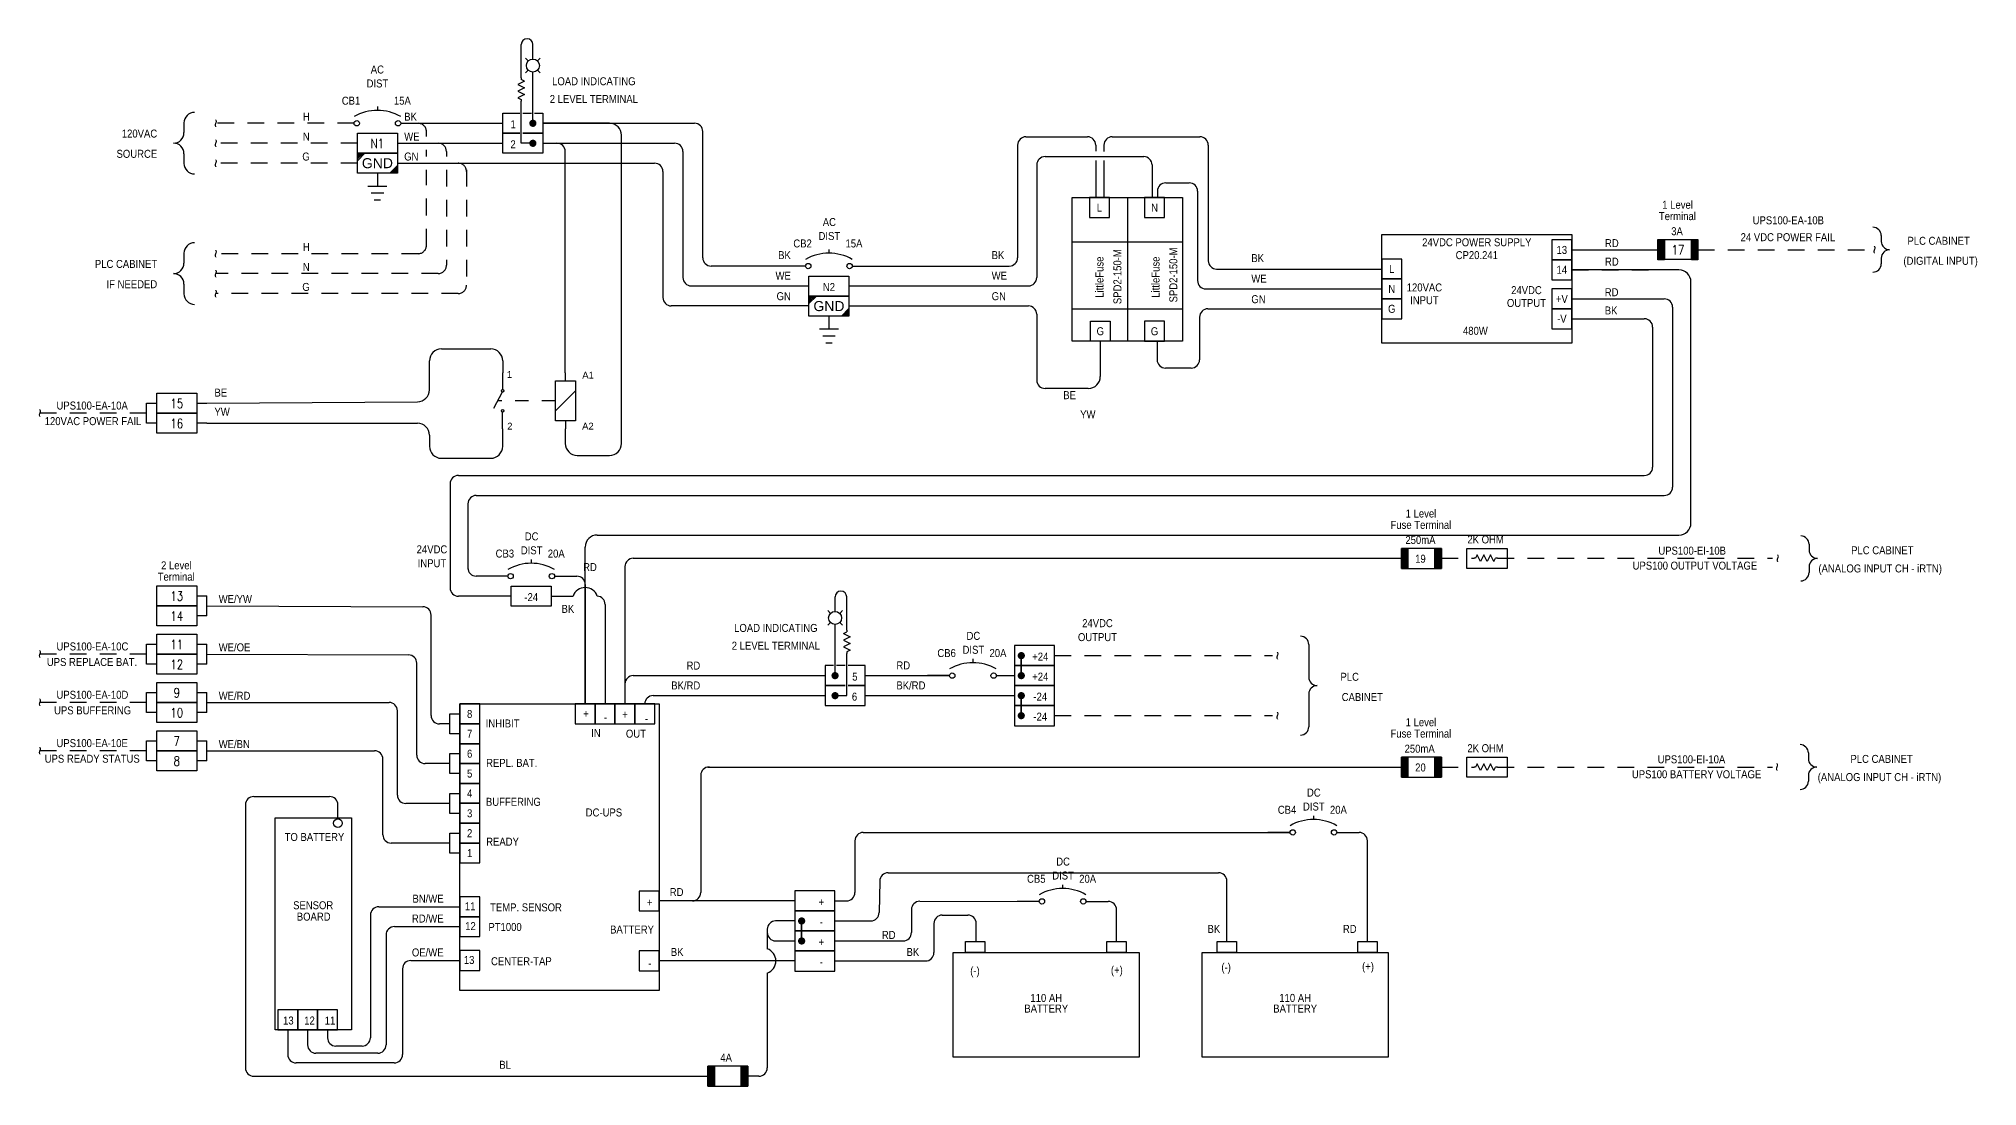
# Model space of a CAD drawing. Header units: inches. Extents: x -38 to 199, y -310 to 64.
# Drawn here: x 89.82 to 104.35, y -49.63 to -41.77 of the extents above; entities that cross this region are included whole.
import ezdxf
from ezdxf.enums import TextEntityAlignment as Align

# ---------------------------------------------------------------- set-up
doc = ezdxf.new("R2010")
doc.units = ezdxf.units.IN
doc.header["$MEASUREMENT"] = 0
for name, pattern in [('FLD-ELEC', [0.1875, 0.125, -0.0625]), ('HIDDEN', [0.375, 0.25, -0.125]), ('HIDDEN2', [0.1875, 0.125, -0.0625])]:
    doc.linetypes.add(name, pattern=pattern)
doc.layers.add('PLC', color=7, linetype='Continuous')
doc.styles.add('_ARIAL', font='arial.ttf')
doc.styles.add('ROMANS', font='romans')
doc.styles.get("Standard").update_dxf_attribs({"font": 'arial.ttf'})

# ---------------------------------------------------------------- blocks, each defined once
blk = doc.blocks.new('GND TERM')
for p, q in [((99.91, 46.648), (99.91, 46.798)), ((99.91, 46.778), (99.93, 46.798)), ((99.91, 46.766), (99.942, 46.798)), ((99.91, 46.754), (99.954, 46.798)), ((99.91, 46.741), (99.966, 46.798)), ((99.91, 46.79), (99.918, 46.798)), ((99.91, 46.798), (100.21, 46.798)), ((100.21, 46.704), (100.154, 46.648)), ((100.21, 46.692), (100.166, 46.648)), ((100.21, 46.679), (100.178, 46.648)), ((100.21, 46.667), (100.19, 46.648)), ((100.21, 46.655), (100.202, 46.648)), ((100.21, 46.798), (100.21, 46.648)), ((100.21, 46.648), (99.91, 46.648)), ((99.989, 46.551), (100.131, 46.551)), ((100.06, 46.648), (100.06, 46.551)), ((100.013, 46.5), (100.107, 46.5)), ((100.036, 46.448), (100.084, 46.448))]:
    blk.add_line(p, q)
blk.add_text('GND', height=0.075).set_placement((100.06, 46.685), align=Align.CENTER)
blk = doc.blocks.new('RESISTOR')
for p, q in [((0.051, 0.049), (0.026, -0.001)), ((0.051, 0.049), (0.101, -0.051)), ((0.101, -0.051), (0.151, 0.049)), ((0.151, 0.049), (0.201, -0.051)), ((0.201, -0.051), (0.251, 0.049)), ((0.251, 0.049), (0.301, -0.051)), ((0, -0.001), (0.026, -0.001)), ((0.301, -0.051), (0.326, -0.001)), ((0.326, -0.001), (0.35, -0.001))]:
    blk.add_line(p, q)
blk = doc.blocks.new('Relay')
blk.add_lwpolyline([(122.786, 7.653), (122.786, 7.953), (122.936, 7.953), (122.936, 7.653)], close=True)
at = {"layer": 'PLC'}
for p, q in [((122.391, 8.012), (122.391, 7.887)), ((122.861, 7.953), (122.861, 8.012)), ((122.387, 7.869), (122.322, 7.745)), ((122.936, 7.878), (122.786, 7.728)), ((122.391, 7.593), (122.391, 7.718)), ((122.861, 7.653), (122.861, 7.593))]:
    blk.add_line(p, q, dxfattribs=at)
at = {"layer": 'PLC', "linetype": 'FLD-ELEC', "ltscale": 0.1}
blk.add_line((122.786, 7.803), (122.352, 7.803), dxfattribs=at)
at = {"layer": 'PLC'}
for centre in [(122.391, 7.878), (122.391, 7.728)]:
    blk.add_circle(centre, 0.00967, dxfattribs=at)
at = {"char_height": 0.0509, "attachment_point": 1, "style": '_ARIAL'}
for s, insert in [('1', (122.422, 8.026)), ('A1', (122.988, 8.021)), ('2', (122.425, 7.639)), ('A2', (122.987, 7.639))]:
    blk.add_mtext_dynamic_manual_height_columns(s, width=0.17892, gutter_width=0.255, heights=[0], dxfattribs=dict(at, insert=insert))

msp = doc.modelspace()

# ---------------------------------------------------------------- hatches: boundary and pattern name
at = {"layer": 'PLC'}
h = msp.add_hatch(color=1, dxfattribs=at)
h.dxf.hatch_style = 1
h.paths.add_polyline_path([(102.00607, -43.28041), (101.957, -43.28041), (101.957, -43.43041), (102.00607, -43.43041)])
h = msp.add_hatch(color=1, dxfattribs=at)
h.dxf.hatch_style = 1
h.paths.add_polyline_path([(102.257, -43.28041), (102.20793, -43.28041), (102.20793, -43.43041), (102.257, -43.43041)])
h = msp.add_hatch(color=1, dxfattribs=at)
h.dxf.hatch_style = 1
h.paths.add_polyline_path([(100.08233, -45.59485), (100.03326, -45.59485), (100.03326, -45.74485), (100.08233, -45.74485)])
h = msp.add_hatch(color=1, dxfattribs=at)
h.dxf.hatch_style = 1
h.paths.add_polyline_path([(100.33326, -45.59485), (100.28418, -45.59485), (100.28418, -45.74485), (100.33326, -45.74485)])
h = msp.add_hatch(color=1, dxfattribs=at)
h.dxf.hatch_style = 1
h.paths.add_polyline_path([(100.08233, -47.15968), (100.03326, -47.15968), (100.03326, -47.30968), (100.08233, -47.30968)])
h = msp.add_hatch(color=1, dxfattribs=at)
h.dxf.hatch_style = 1
h.paths.add_polyline_path([(100.33326, -47.15968), (100.28418, -47.15968), (100.28418, -47.30968), (100.33326, -47.30968)])
h = msp.add_hatch(color=1, dxfattribs=at)
h.dxf.hatch_style = 1
h.paths.add_polyline_path([(94.88251, -49.47591), (94.83344, -49.47591), (94.83344, -49.62591), (94.88251, -49.62591)])
h = msp.add_hatch(color=1, dxfattribs=at)
h.dxf.hatch_style = 1
h.paths.add_polyline_path([(95.13344, -49.47591), (95.08437, -49.47591), (95.08437, -49.62591), (95.13344, -49.62591)])

# ---------------------------------------------------------------- linework, layer by layer
for p, q in [((93.43476, -42.06572), (93.43476, -41.81712)), ((93.5221, -41.9257), (93.5221, -41.81712)), ((93.48758, -41.94), (93.46693, -41.91935)), ((93.57728, -41.91935), (93.55663, -41.94)), ((93.48758, -42.00905), (93.46693, -42.0297)), ((93.5221, -42.40709), (93.5221, -42.02336)), ((93.57728, -42.02971), (93.55663, -42.00906)), ((92.35618, -42.28209), (92.35618, -42.3104)), ((93.43476, -42.55709), (93.43476, -42.24072)), ((90.90602, -42.40402), (90.90602, -42.47727)), ((92.53118, -42.40709), (93.29754, -42.40709)), ((93.59754, -42.40709), (94.7335, -42.40709)), ((92.50618, -42.55607), (93.29754, -42.55607)), ((93.5221, -42.55709), (93.43476, -42.55709)), ((93.59754, -42.55607), (94.58452, -42.55607)), ((93.59754, -42.55607), (94.58452, -42.55607)), ((94.796, -42.50607), (94.796, -42.46959)), ((94.796, -43.4148), (94.796, -42.50607)), ((97.15661, -42.57045), (97.15661, -43.4148)), ((97.21911, -42.50795), (97.67952, -42.50795)), ((97.74202, -42.57045), (97.74202, -42.61574)), ((97.80373, -42.57045), (97.80373, -42.61751)), ((97.86623, -42.50795), (98.52304, -42.50795)), ((90.90602, -42.63486), (90.90602, -42.70812)), ((92.50618, -42.70607), (94.43452, -42.70607)), ((92.72385, -42.65607), (92.72385, -42.60607)), ((94.64702, -42.61857), (94.64702, -42.65607)), ((94.64702, -42.65607), (94.64702, -43.56379)), ((97.2996, -42.71944), (97.2996, -43.56379)), ((97.3621, -42.65694), (98.10176, -42.65694)), ((97.74202, -42.68557), (97.74202, -42.96423)), ((97.80373, -42.68557), (97.80373, -42.96423)), ((98.16426, -42.71944), (98.16426, -42.96423)), ((94.49702, -42.76857), (94.49702, -43.71379)), ((98.26667, -42.85354), (98.44267, -42.85354)), ((98.20417, -42.91604), (98.20417, -42.96309)), ((90.90602, -43.38151), (90.90602, -43.45477)), ((95.74175, -43.3523), (95.74175, -43.38062)), ((95.56675, -43.4773), (94.8585, -43.4773)), ((95.91877, -43.4773), (97.09411, -43.4773)), ((98.64804, -43.49975), (99.88691, -43.49975)), ((90.90602, -43.61235), (90.90602, -43.68561)), ((94.70952, -43.62629), (95.59175, -43.62629)), ((95.89377, -43.62629), (97.2371, -43.62629)), ((98.56767, -43.64884), (99.88691, -43.64873)), ((101.31113, -43.72322), (102.00399, -43.72322)), ((95.59175, -43.77629), (94.55952, -43.77629)), ((95.89377, -43.77629), (97.2371, -43.77629)), ((97.2996, -43.83879), (97.2996, -44.33249)), ((98.58346, -43.79772), (99.88691, -43.79772)), ((101.31113, -43.87221), (101.855, -43.87221)), ((102.06649, -43.78572), (102.06649, -45.13472)), ((101.9175, -43.93471), (101.9175, -44.98472)), ((98.16211, -44.0405), (98.16211, -44.04089)), ((92.96367, -45.04722), (101.855, -45.04722)), ((92.90117, -45.10972), (92.90117, -45.88964)), ((93.09796, -45.19722), (102.00399, -45.19722)), ((93.03546, -45.25972), (93.03546, -45.74868)), ((93.50969, -45.67714), (93.50969, -45.70546)), ((93.33469, -45.80214), (93.09731, -45.80214)), ((93.68469, -45.80214), (93.85155, -45.80214)), ((93.91405, -45.86464), (93.91405, -46.76016)), ((93.35969, -45.95214), (92.96367, -45.95214)), ((93.65969, -45.95117), (93.8231, -45.95117)), ((94.06303, -46.01367), (94.06303, -46.76016)), ((95.73242, -46.06017), (95.75307, -46.08082)), ((95.7876, -46.06652), (95.7876, -45.95794)), ((95.82212, -46.08082), (95.84277, -46.06017)), ((95.87494, -46.20654), (95.87494, -45.95794)), ((95.73242, -46.17053), (95.75307, -46.14988)), ((95.7876, -46.54791), (95.7876, -46.16418)), ((95.82213, -46.14987), (95.84277, -46.17052)), ((99.33938, -46.31537), (99.33938, -46.56041)), ((95.87494, -46.69791), (95.87494, -46.38154)), ((94.21201, -46.61041), (94.21201, -46.76016)), ((94.27451, -46.54791), (95.71216, -46.54791)), ((96.01216, -46.54791), (96.64654, -46.54791)), ((96.99654, -46.54791), (97.13272, -46.54791)), ((94.42349, -46.69791), (95.71216, -46.69791)), ((95.7876, -46.69791), (95.87494, -46.69791)), ((96.01216, -46.69791), (97.13272, -46.69791)), ((99.33938, -46.68541), (99.33938, -46.93044)), ((91.36622, -47.51648), (91.36622, -49.48841)), ((91.42872, -47.45398), (91.99759, -47.45398)), ((92.06009, -47.61458), (92.06009, -47.51648)), ((95.93689, -47.78542), (95.93689, -48.17459)), ((95.99939, -47.72292), (99.19907, -47.72292)), ((99.54907, -47.72292), (99.71593, -47.72292)), ((99.77843, -48.54058), (99.77843, -47.78542)), ((96.12319, -48.08774), (96.11768, -48.32459)), ((96.18569, -48.02524), (98.66347, -48.02524)), ((98.72597, -48.54058), (98.72597, -48.08774)), ((95.48591, -48.23709), (94.46831, -48.23709)), ((95.78591, -48.23709), (95.87439, -48.23709)), ((96.423, -48.23974), (97.31895, -48.24001)), ((97.66895, -48.24011), (97.8358, -48.24016)), ((92.30337, -48.34309), (92.30337, -49.26201)), ((92.36587, -48.28059), (92.97479, -48.28059)), ((95.48591, -48.38709), (95.34171, -48.38709)), ((95.78591, -48.38709), (96.05518, -48.38709)), ((96.3605, -48.30224), (96.3605, -48.47459)), ((96.59129, -48.34259), (96.78334, -48.34259)), ((97.8983, -48.54058), (97.8983, -48.30266)), ((92.4208, -48.49207), (92.4208, -49.31633)), ((92.4833, -48.42957), (92.97479, -48.42957)), ((95.27921, -48.44959), (95.27921, -48.47459)), ((95.27921, -48.46209), (95.27921, -48.59562)), ((95.34171, -48.53709), (95.48591, -48.53709)), ((95.78591, -48.53709), (96.298, -48.53709)), ((96.52879, -48.40509), (96.52879, -48.62459)), ((96.84584, -48.54058), (96.84584, -48.40509)), ((92.6071, -48.68345), (92.97479, -48.68345)), ((95.48591, -48.68709), (94.46831, -48.68659)), ((95.78591, -48.68709), (96.46629, -48.68709)), ((92.5446, -48.74595), (92.5446, -49.38875)), ((95.27921, -48.77812), (95.27921, -49.48841)), ((91.6842, -49.20227), (91.6842, -49.38875)), ((91.83318, -49.20227), (91.83288, -49.31633)), ((91.98217, -49.20227), (91.98217, -49.26201)), ((92.3583, -49.37883), (91.89538, -49.37883)), ((92.24087, -49.32451), (92.04467, -49.32451)), ((92.4821, -49.45125), (91.7467, -49.45125)), ((95.21671, -49.55091), (95.13344, -49.55091))]:
    msp.add_line(p, q)
at = {"linetype": 'HIDDEN2'}
for p, q in [((92.18118, -42.40709), (91.14273, -42.40709)), ((92.20618, -42.55607), (91.14273, -42.55607)), ((92.72385, -42.50607), (92.72385, -42.46959)), ((92.20618, -42.70607), (91.14273, -42.70607)), ((92.87385, -42.61857), (92.87385, -42.65607)), ((92.72385, -43.32208), (92.72385, -42.75607)), ((92.87385, -42.75607), (92.87385, -43.47106)), ((93.02385, -42.75607), (93.02385, -43.62106)), ((92.66135, -43.38458), (91.14273, -43.38458)), ((92.81135, -43.53356), (91.14273, -43.53356)), ((92.96135, -43.68356), (91.14273, -43.68356)), ((97.43272, -46.39791), (99.06675, -46.39791)), ((97.43272, -46.84791), (99.06655, -46.84791))]:
    msp.add_line(p, q, dxfattribs=at)
at = {"color": 1}
for p, q in [((103.63166, -43.24897), (103.63166, -43.29227)), ((101.31113, -43.35541), (101.957, -43.35541)), ((103.63166, -43.41727), (103.63166, -43.46056)), ((91.07854, -44.65534), (91.00187, -44.65534)), ((103.09008, -45.56305), (103.09008, -45.60635)), ((94.21201, -45.73078), (94.21201, -46.61041)), ((94.27451, -45.66828), (100.0273, -45.66828)), ((103.09008, -45.73135), (103.09008, -45.77465)), ((91.07854, -46.02354), (92.69645, -46.03123)), ((91.07854, -46.09854), (91.00187, -46.09854)), ((92.75895, -46.84671), (92.75895, -46.09373)), ((91.07854, -46.46099), (91.00187, -46.46099)), ((91.07854, -46.38577), (92.58899, -46.39294)), ((92.65149, -47.14417), (92.65149, -46.45544)), ((96.82154, -46.42291), (96.82154, -46.45122)), ((96.64654, -46.54791), (96.47969, -46.54791)), ((96.99654, -46.54791), (97.13272, -46.54791)), ((91.07854, -46.74844), (92.44329, -46.74844)), ((91.07854, -46.82366), (91.00187, -46.82366)), ((92.50579, -47.44377), (92.50579, -46.81094)), ((92.89812, -46.90921), (92.82145, -46.90921)), ((92.97479, -46.98421), (92.89812, -46.98421)), ((91.07854, -47.18611), (91.00187, -47.18611)), ((91.07854, -47.11088), (92.33479, -47.11088)), ((92.39729, -47.74026), (92.39729, -47.17333)), ((92.89812, -47.20718), (92.71399, -47.20667)), ((94.83364, -47.2331), (100.0273, -47.2331)), ((103.08475, -47.12724), (103.08475, -47.17054)), ((92.97479, -47.28218), (92.89812, -47.28218)), ((94.78004, -47.29497), (94.78004, -48.17459)), ((103.08475, -47.29554), (103.08475, -47.33884)), ((92.89812, -47.50627), (92.56829, -47.50627)), ((92.97479, -47.58127), (92.89812, -47.58127)), ((99.37407, -47.59792), (99.37407, -47.62624)), ((92.89812, -47.80276), (92.45979, -47.80276)), ((99.19907, -47.72292), (99.03222, -47.72292)), ((99.54907, -47.72292), (99.71593, -47.72292)), ((92.97479, -47.87776), (92.89812, -47.87776)), ((97.31895, -48.24016), (97.15209, -48.24016)), ((97.49395, -48.11516), (97.49395, -48.14348)), ((97.66895, -48.24016), (97.8358, -48.24016))]:
    msp.add_line(p, q, dxfattribs=at)
at = {"color": 1, "linetype": 'HIDDEN2'}
for p, q in [((102.257, -43.35541), (103.54304, -43.35541)), ((101.31113, -43.50607), (101.957, -43.50607)), ((90.62519, -44.58034), (89.82416, -44.58034)), ((100.33326, -45.66828), (100.57839, -45.66828)), ((100.75339, -45.66828), (102.81726, -45.66828)), ((90.62519, -46.38599), (89.82416, -46.38599)), ((90.62519, -46.74844), (89.82416, -46.74844)), ((90.62519, -47.11088), (89.82416, -47.11088)), ((100.33326, -47.2331), (100.57839, -47.2331)), ((100.75339, -47.2331), (102.81726, -47.2331))]:
    msp.add_line(p, q, dxfattribs=at)
at = {"color": 1, "linetype": 'HIDDEN'}
for p, q in [((90.70187, -44.65534), (90.62519, -44.65534)), ((90.70187, -46.46099), (90.62519, -46.46099)), ((90.70187, -46.82344), (90.62519, -46.82344)), ((90.70187, -47.18588), (90.62519, -47.18588))]:
    msp.add_line(p, q, dxfattribs=at)
for points in [[(93.42328, -42.48209), (93.29754, -42.48209), (93.29754, -42.33209), (93.42328, -42.33209)], [(93.53358, -42.33209), (93.59754, -42.33209), (93.59754, -42.48209), (93.44624, -42.48209)], [(93.44624, -42.33209), (93.51062, -42.33209)], [(93.44624, -42.48209), (93.59754, -42.48209), (93.59754, -42.63209), (93.29754, -42.63209), (93.29754, -42.48209), (93.42328, -42.48209)], [(95.77612, -46.47291), (95.71216, -46.47291), (95.71216, -46.62291), (95.86346, -46.62291)], [(95.86346, -46.47291), (95.79908, -46.47291)], [(95.88642, -46.62291), (96.01216, -46.62291), (96.01216, -46.47291), (95.88642, -46.47291)], [(95.86346, -46.62291), (95.71216, -46.62291), (95.71216, -46.77291), (96.01216, -46.77291), (96.01216, -46.62291), (95.88642, -46.62291)], [(96.67369, -49.40813), (96.67369, -48.62368), (98.06826, -48.62368), (98.06826, -49.40813), (96.67369, -49.40813)], [(98.53978, -49.40813), (98.53978, -48.62368), (99.93435, -48.62368), (99.93435, -49.40813), (98.53978, -49.40813)]]:
    msp.add_lwpolyline(points)
at = {"const_width": 0.027}
for points in [[(93.5086, -42.40709, 1), (93.5356, -42.40709, 1)], [(93.5086, -42.55709, 1), (93.5356, -42.55709, 1)], [(97.19731, -46.39791, -1), (97.17031, -46.39791, -1)], [(95.8011, -46.54791, -1), (95.7741, -46.54791, -1)], [(97.19731, -46.54791, -1), (97.17031, -46.54791, -1)], [(95.8011, -46.69791, -1), (95.7741, -46.69791, -1)], [(97.19731, -46.69791, -1), (97.17031, -46.69791, -1)], [(97.19716, -46.84791, -1), (97.17016, -46.84791, -1)], [(95.55051, -48.38709, -1), (95.52351, -48.38709, -1)], [(95.55051, -48.53709, -1), (95.52351, -48.53709, -1)]]:
    msp.add_lwpolyline(points, format="xyb", close=True, dxfattribs=at)
for points in [[(92.20618, -42.48107), (92.50618, -42.48107), (92.50618, -42.63107), (92.20618, -42.63107)], [(97.84415, -42.96423), (97.69517, -42.96423), (97.69517, -43.11321), (97.84415, -43.11321)], [(98.2572, -42.96423), (98.10822, -42.96423), (98.10822, -43.11321), (98.2572, -43.11321)], [(101.31113, -44.05611), (99.88691, -44.05611), (99.88691, -43.24136), (101.31113, -43.24136)], [(100.03589, -43.42526), (99.88691, -43.42526), (99.88691, -43.57424), (100.03589, -43.57424)], [(95.59175, -43.5523), (95.89175, -43.5523), (95.89175, -43.7023), (95.59175, -43.7023)], [(100.03589, -43.57424), (99.88691, -43.57424), (99.88691, -43.72322), (100.03589, -43.72322)], [(100.03589, -43.72322), (99.88691, -43.72322), (99.88691, -43.87221), (100.03589, -43.87221)], [(101.31113, -43.64873), (101.16215, -43.64873), (101.16215, -43.79772), (101.31113, -43.79772)], [(97.70163, -43.89152), (97.85061, -43.89152), (97.85061, -44.0405), (97.70163, -44.0405)], [(101.31113, -43.79772), (101.16215, -43.79772), (101.16215, -43.9467), (101.31113, -43.9467)], [(93.35969, -45.87714), (93.65969, -45.87714), (93.65969, -46.02714), (93.35969, -46.02714)], [(97.43272, -46.32291), (97.13272, -46.32291), (97.13272, -46.47291), (97.43272, -46.47291)], [(97.43272, -46.47291), (97.13272, -46.47291), (97.13272, -46.62291), (97.43272, -46.62291)], [(97.43272, -46.62291), (97.13272, -46.62291), (97.13272, -46.77291), (97.43272, -46.77291)], [(94.46831, -48.90712), (92.97479, -48.90712), (92.97479, -46.76016), (94.46831, -46.76016)], [(93.98854, -46.76016), (93.83956, -46.76016), (93.83956, -46.90914), (93.98854, -46.90914)], [(94.13752, -46.76016), (93.98854, -46.76016), (93.98854, -46.90914), (94.13752, -46.90914)], [(94.2865, -46.76016), (94.13752, -46.76016), (94.13752, -46.90914), (94.2865, -46.90914)], [(94.43548, -46.76016), (94.2865, -46.76016), (94.2865, -46.90914), (94.43548, -46.90914)], [(97.43272, -46.77291), (97.13272, -46.77291), (97.13272, -46.92291), (97.43272, -46.92291)], [(91.59008, -47.61458), (92.16087, -47.61458), (92.16087, -49.20227), (91.59008, -49.20227)], [(93.12378, -48.2061), (92.97479, -48.2061), (92.97479, -48.35508), (93.12378, -48.35508)], [(94.46831, -48.1626), (94.31933, -48.1626), (94.31933, -48.31159), (94.46831, -48.31159)], [(95.78591, -48.16209), (95.48591, -48.16209), (95.48591, -48.31209), (95.78591, -48.31209)], [(93.12378, -48.35508), (92.97479, -48.35508), (92.97479, -48.50406), (93.12378, -48.50406)], [(95.78591, -48.31209), (95.48591, -48.31209), (95.48591, -48.46209), (95.78591, -48.46209)], [(95.78591, -48.46209), (95.48591, -48.46209), (95.48591, -48.61209), (95.78591, -48.61209)], [(96.76598, -48.54058), (96.911, -48.54058), (96.911, -48.62368), (96.76598, -48.62368)], [(97.8258, -48.54058), (97.97081, -48.54058), (97.97081, -48.62368), (97.8258, -48.62368)], [(98.65346, -48.54058), (98.79847, -48.54058), (98.79847, -48.62368), (98.65346, -48.62368)], [(99.70592, -48.54058), (99.85094, -48.54058), (99.85094, -48.62368), (99.70592, -48.62368)], [(93.12378, -48.60896), (92.97479, -48.60896), (92.97479, -48.75794), (93.12378, -48.75794)], [(94.46831, -48.61209), (94.31933, -48.61209), (94.31933, -48.76108), (94.46831, -48.76108)], [(95.78591, -48.61209), (95.48591, -48.61209), (95.48591, -48.76209), (95.78591, -48.76209)], [(91.75869, -49.05329), (91.60971, -49.05329), (91.60971, -49.20227), (91.75869, -49.20227)], [(91.90767, -49.05329), (91.75869, -49.05329), (91.75869, -49.20227), (91.90767, -49.20227)], [(92.05666, -49.05329), (91.90767, -49.05329), (91.90767, -49.20227), (92.05666, -49.20227)]]:
    msp.add_lwpolyline(points, close=True)
at = {"color": 1}
for points in [[(98.39246, -44.04089), (97.56636, -44.04089), (97.56636, -42.96309), (98.39246, -42.96309)], [(101.31113, -43.28182), (101.16215, -43.28182), (101.16215, -43.43081), (101.31113, -43.43081)], [(101.957, -43.27886), (102.257, -43.27886), (102.257, -43.42886), (101.957, -43.42886)], [(101.31113, -43.43081), (101.16215, -43.43081), (101.16215, -43.57979), (101.31113, -43.57979)], [(98.2572, -43.89152), (98.10822, -43.89152), (98.10822, -44.0405), (98.2572, -44.0405)], [(90.70187, -44.43034), (91.00187, -44.43034), (91.00187, -44.58034), (90.70187, -44.58034)], [(90.70187, -44.58034), (91.00187, -44.58034), (91.00187, -44.73034), (90.70187, -44.73034)], [(100.33326, -45.59485), (100.03326, -45.59485), (100.03326, -45.74485), (100.33326, -45.74485)], [(100.5255, -45.59485), (100.8255, -45.59485), (100.8255, -45.74485), (100.5255, -45.74485)], [(90.70187, -45.87354), (91.00187, -45.87354), (91.00187, -46.02354), (90.70187, -46.02354)], [(90.70187, -46.02354), (91.00187, -46.02354), (91.00187, -46.17354), (90.70187, -46.17354)], [(90.70187, -46.23599), (91.00187, -46.23599), (91.00187, -46.38599), (90.70187, -46.38599)], [(90.70187, -46.38599), (91.00187, -46.38599), (91.00187, -46.53599), (90.70187, -46.53599)], [(90.70187, -46.59844), (91.00187, -46.59844), (91.00187, -46.74844), (90.70187, -46.74844)], [(90.70187, -46.74844), (91.00187, -46.74844), (91.00187, -46.89844), (90.70187, -46.89844)], [(93.12378, -46.76016), (92.97479, -46.76016), (92.97479, -46.90914), (93.12378, -46.90914)], [(93.12378, -46.90914), (92.97479, -46.90914), (92.97479, -47.05812), (93.12378, -47.05812)], [(90.70187, -46.96088), (91.00187, -46.96088), (91.00187, -47.11088), (90.70187, -47.11088)], [(93.12378, -47.05812), (92.97479, -47.05812), (92.97479, -47.2071), (93.12378, -47.2071)], [(90.70187, -47.11088), (91.00187, -47.11088), (91.00187, -47.26088), (90.70187, -47.26088)], [(93.12378, -47.2071), (92.97479, -47.2071), (92.97479, -47.35609), (93.12378, -47.35609)], [(100.33326, -47.15968), (100.03326, -47.15968), (100.03326, -47.30968), (100.33326, -47.30968)], [(100.5255, -47.15968), (100.8255, -47.15968), (100.8255, -47.30968), (100.5255, -47.30968)], [(93.12378, -47.35609), (92.97479, -47.35609), (92.97479, -47.50507), (93.12378, -47.50507)], [(93.12378, -47.50507), (92.97479, -47.50507), (92.97479, -47.65405), (93.12378, -47.65405)], [(93.12378, -47.65405), (92.97479, -47.65405), (92.97479, -47.80303), (93.12378, -47.80303)], [(93.12378, -47.80303), (92.97479, -47.80303), (92.97479, -47.95201), (93.12378, -47.95201)], [(95.13344, -49.47591), (94.83344, -49.47591), (94.83344, -49.62591), (95.13344, -49.62591)]]:
    msp.add_lwpolyline(points, close=True, dxfattribs=at)
at = {"const_width": 0.0125}
for points in [[(97.18381, -46.39791), (97.18381, -46.54791)], [(97.18381, -46.69791), (97.18366, -46.84791)], [(95.53701, -48.38709), (95.53685, -48.53709)]]:
    msp.add_lwpolyline(points, dxfattribs=at)
for centre, radius in [((93.5221, -41.97453), 0.04883), ((92.20116, -42.40709), 0.01998), ((92.5112, -42.40709), 0.01998), ((95.58673, -43.4773), 0.01998), ((95.89677, -43.4773), 0.01998), ((93.35467, -45.80214), 0.01998), ((93.66471, -45.80214), 0.01998), ((95.7876, -46.11535), 0.04883), ((92.06009, -47.6541), 0.0331)]:
    msp.add_circle(centre, radius)
at = {"color": 1}
for centre in [(96.66652, -46.54791), (96.97656, -46.54791), (99.21905, -47.72292), (99.52909, -47.72292), (97.33893, -48.24016), (97.64897, -48.24016)]:
    msp.add_circle(centre, 0.01998, dxfattribs=at)
for centre, radius, start, end in [((93.47843, -41.81712), 0.04367, 0, 180), ((90.98481, -42.40402), 0.07879, 90, 180), ((92.35618, -42.66177), 0.35136, 60.128219, 119.871781), ((94.7335, -42.46959), 0.0625, 0, 90), ((90.82723, -42.47727), 0.07879, 270, 0), ((90.82723, -42.63486), 0.07879, 0, 90), ((92.81135, -42.61857), 0.0625, 0, 90), ((93.70259, -42.61857), 0.0625, 0, 90), ((94.58452, -42.61857), 0.0625, 0, 90), ((97.21911, -42.57045), 0.0625, 90, 180), ((97.67952, -42.57045), 0.0625, 0, 90), ((97.86623, -42.57045), 0.0625, 90, 180), ((98.52304, -42.57045), 0.0625, 0, 90), ((90.98481, -42.70812), 0.07879, 180, 270), ((94.43452, -42.76857), 0.0625, 0, 90), ((97.3621, -42.71944), 0.0625, 90, 180), ((98.10176, -42.71944), 0.0625, 0, 90), ((98.26667, -42.91604), 0.0625, 90, 180), ((98.44267, -42.91604), 0.0625, 0, 90), ((90.98481, -43.38151), 0.07879, 90, 180), ((90.82723, -43.45477), 0.07879, 270, 0), ((94.8585, -43.4148), 0.0625, 180, 270), ((95.74175, -43.73199), 0.35136, 60.128219, 119.871781), ((97.09411, -43.4148), 0.0625, 270, 0), ((98.64804, -43.43725), 0.0625, 180, 270), ((90.82723, -43.61235), 0.07879, 0, 90), ((94.70952, -43.56379), 0.0625, 180, 270), ((97.2371, -43.56379), 0.0625, 270, 0), ((98.56767, -43.58634), 0.0625, 180, 270), ((90.98481, -43.68561), 0.07879, 180, 270), ((94.55952, -43.71379), 0.0625, 180, 270), ((102.00399, -43.78572), 0.0625, 0, 90), ((97.2371, -43.83879), 0.0625, 0, 90), ((98.58346, -43.86022), 0.0625, 90, 180), ((101.855, -43.93471), 0.0625, 0, 90), ((98.26435, -44.1791), 0.0625, 180, 270), ((98.45846, -44.1791), 0.0625, 270, 0), ((97.3621, -44.33249), 0.0625, 180, 270), ((92.96367, -45.10972), 0.0625, 90, 180), ((101.855, -44.98472), 0.0625, 270, 0), ((93.09796, -45.25972), 0.0625, 90, 180), ((102.00399, -45.13472), 0.0625, 270, 0), ((93.09731, -45.73964), 0.0625, 180, 270), ((93.50969, -46.05682), 0.35136, 60.128219, 119.871781), ((92.96367, -45.88964), 0.0625, 180, 270), ((93.91405, -45.98433), 0.0968, 19.92565, 159.971257), ((93.85155, -45.86464), 0.0625, 0, 90), ((95.83127, -45.95794), 0.04367, 360, 180), ((94.00053, -46.01367), 0.0625, 360, 85.852352), ((99.27688, -46.31537), 0.0625, 0, 90), ((94.27451, -46.61041), 0.0625, 90, 180), ((99.40188, -46.56041), 0.0625, 180, 270), ((99.40188, -46.68541), 0.0625, 90, 180), ((94.42349, -46.76041), 0.0625, 90, 180), ((99.27688, -46.93044), 0.0625, 270, 0), ((91.42872, -47.51648), 0.0625, 90, 180), ((91.99759, -47.51648), 0.0625, 0, 90), ((95.99939, -47.78542), 0.0625, 90, 180), ((99.71593, -47.78542), 0.0625, 0, 90), ((96.18569, -48.08774), 0.0625, 90, 180), ((98.66347, -48.08774), 0.0625, 0, 90), ((95.87439, -48.17459), 0.0625, 270, 0), ((96.423, -48.30224), 0.0625, 90, 180), ((97.8358, -48.30266), 0.0625, 0, 90), ((92.36587, -48.34309), 0.0625, 90, 180), ((95.34171, -48.44959), 0.0625, 90, 180), ((96.05518, -48.32459), 0.0625, 270, 0), ((96.59129, -48.40509), 0.0625, 90, 180), ((96.78334, -48.40509), 0.0625, 0, 90), ((92.4833, -48.49207), 0.0625, 90, 180), ((95.34171, -48.47459), 0.0625, 180, 270), ((96.298, -48.47459), 0.0625, 270, 0), ((92.6071, -48.74595), 0.0625, 90, 180), ((95.24691, -48.68687), 0.0968, 289.489334, 70.510666), ((96.46629, -48.62459), 0.0625, 270, 0), ((92.04467, -49.26201), 0.0625, 180, 270), ((92.24087, -49.26201), 0.0625, 270, 0), ((91.7467, -49.38875), 0.0625, 180, 270), ((91.89538, -49.31633), 0.0625, 180, 270), ((92.3583, -49.31633), 0.0625, 270, 0), ((92.4821, -49.38875), 0.0625, 270, 0), ((91.42872, -49.48841), 0.0625, 180, 270), ((95.21671, -49.48841), 0.0625, 270, 0)]:
    msp.add_arc(centre, radius, start, end)
at = {"linetype": 'HIDDEN2'}
for centre, start, end in [((92.66135, -42.46959), 0, 90), ((92.96135, -42.76857), 0, 90), ((92.66135, -43.32208), 270, 0), ((92.81135, -43.47106), 270, 0), ((92.96135, -43.62106), 270, 0)]:
    msp.add_arc(centre, 0.0625, start, end, dxfattribs=at)
at = {"color": 1}
for centre, radius, start, end in [((103.56916, -43.24897), 0.0625, 0, 90), ((103.69416, -43.29227), 0.0625, 180, 270), ((103.69416, -43.41727), 0.0625, 90, 180), ((103.56916, -43.46056), 0.0625, 270, 0), ((103.02758, -45.56305), 0.0625, 0, 90), ((103.15258, -45.60635), 0.0625, 180, 270), ((94.27451, -45.73078), 0.0625, 90, 180), ((103.02758, -45.77465), 0.0625, 270, 0), ((103.15258, -45.73135), 0.0625, 90, 180), ((92.69645, -46.09373), 0.0625, 0, 90), ((92.58899, -46.45544), 0.0625, 0, 90), ((96.82154, -46.80259), 0.35136, 60.128219, 119.871781), ((92.44329, -46.81094), 0.0625, 0, 90), ((92.82145, -46.84671), 0.0625, 180, 270), ((103.02225, -47.12724), 0.0625, 0, 90), ((92.33479, -47.17338), 0.0625, 0, 90), ((92.71399, -47.14417), 0.0625, 180, 270), ((94.84254, -47.29497), 0.0625, 90, 180), ((103.14725, -47.17054), 0.0625, 180, 270), ((103.14725, -47.29554), 0.0625, 90, 180), ((103.02225, -47.33884), 0.0625, 270, 0), ((92.56829, -47.44377), 0.0625, 180, 270), ((99.37407, -47.9776), 0.35136, 60.128219, 119.871781), ((92.45979, -47.74026), 0.0625, 180, 270), ((94.71754, -48.17459), 0.0625, 270, 0), ((97.49395, -48.49484), 0.35136, 60.128219, 119.871781)]:
    msp.add_arc(centre, radius, start, end, dxfattribs=at)
at = {"layer": 'PLC', "color": 1}
for p, q in [((94.09708, -42.40709), (93.59754, -42.40709)), ((94.18674, -44.80726), (94.18674, -42.49674)), ((93.76509, -44.27899), (93.76509, -42.61857)), ((102.11478, -43.50607), (101.31113, -43.50607)), ((102.20444, -45.4043), (102.20444, -43.59572)), ((92.83602, -44.09844), (93.20602, -44.09844)), ((92.74636, -44.27899), (92.74636, -44.1881)), ((92.74636, -44.40481), (92.74636, -44.27899)), ((93.29568, -44.1881), (93.29568, -44.27899)), ((91.00187, -44.50534), (91.07854, -44.50534)), ((91.07854, -44.50534), (92.65732, -44.49446)), ((91.07854, -44.65534), (92.6567, -44.65534)), ((92.74636, -44.74499), (92.74636, -44.82853)), ((93.29568, -44.82853), (93.29568, -44.69734)), ((93.76509, -44.69734), (93.76509, -44.80726)), ((93.85475, -44.89692), (94.09708, -44.89692)), ((92.83602, -44.91819), (93.20602, -44.91819)), ((93.91405, -46.76016), (93.91405, -45.58361)), ((94.0037, -45.49395), (102.11478, -45.49395)), ((91.00187, -45.94854), (91.07854, -45.94854)), ((91.07854, -46.02354), (91.07854, -45.94854)), ((91.07854, -46.09854), (91.07854, -46.02354)), ((91.00187, -46.31099), (91.07854, -46.31099)), ((91.07854, -46.38599), (91.07854, -46.31099)), ((91.07854, -46.46099), (91.07854, -46.38599)), ((91.00187, -46.67366), (91.07854, -46.67366)), ((91.07854, -46.74866), (91.07854, -46.67366)), ((91.07854, -46.82366), (91.07854, -46.74866)), ((92.89812, -46.90921), (92.89812, -46.83421)), ((92.89812, -46.83421), (92.97479, -46.83421)), ((92.89812, -46.98421), (92.89812, -46.90921)), ((91.00187, -47.03611), (91.07854, -47.03611)), ((91.07854, -47.11111), (91.07854, -47.03611)), ((91.07854, -47.18611), (91.07854, -47.11111)), ((92.89812, -47.20718), (92.89812, -47.13218)), ((92.89812, -47.13218), (92.97479, -47.13218)), ((92.89812, -47.28218), (92.89812, -47.20718)), ((92.89812, -47.50627), (92.89812, -47.43127)), ((92.89812, -47.43127), (92.97479, -47.43127)), ((92.89812, -47.58127), (92.89812, -47.50627)), ((92.89812, -47.80276), (92.89812, -47.72776)), ((92.89812, -47.72776), (92.97479, -47.72776)), ((92.89812, -47.87776), (92.89812, -47.80276))]:
    msp.add_line(p, q, dxfattribs=at)
at = {"layer": 'PLC'}
for p, q in [((98.58554, -42.57045), (98.58554, -43.43725)), ((97.56636, -42.96309), (97.97941, -42.96309)), ((97.97941, -42.96309), (97.97941, -44.04089)), ((98.50517, -42.91604), (98.50517, -43.58634)), ((97.56636, -43.80081), (97.56636, -43.29523)), ((97.56636, -43.29523), (97.61754, -43.29523)), ((97.61754, -43.29523), (98.39246, -43.29523)), ((98.39246, -43.29523), (98.39246, -43.80081)), ((98.39246, -43.80081), (97.56636, -43.80081)), ((98.52096, -43.86022), (98.52096, -44.1791)), ((97.77612, -44.0405), (97.77612, -44.30533)), ((98.20185, -44.04089), (98.20185, -44.1791)), ((98.45846, -44.2416), (98.26435, -44.2416)), ((97.68646, -44.39499), (97.3621, -44.39499)), ((91.42872, -49.55091), (94.83344, -49.55091))]:
    msp.add_line(p, q, dxfattribs=at)
at = {"layer": 'PLC', "color": 1, "linetype": 'HIDDEN'}
for p, q in [((90.62519, -44.50534), (90.70187, -44.50534)), ((90.62519, -44.65534), (90.62519, -44.50534)), ((90.62519, -46.31099), (90.70187, -46.31099)), ((90.62519, -46.46099), (90.62519, -46.31099)), ((90.62519, -46.67344), (90.70187, -46.67344)), ((90.62519, -46.82344), (90.62519, -46.67344)), ((90.62519, -47.03588), (90.70187, -47.03588)), ((90.62519, -47.18588), (90.62519, -47.03588))]:
    msp.add_line(p, q, dxfattribs=at)
at = {"layer": 'PLC', "color": 1}
for points in [[(101.957, -43.28041), (102.00607, -43.28041), (102.00607, -43.43041), (101.957, -43.43041)], [(102.20793, -43.28041), (102.257, -43.28041), (102.257, -43.43041), (102.20793, -43.43041)], [(100.03326, -45.59485), (100.03326, -45.59485), (100.03326, -45.74485), (100.03326, -45.74485)], [(100.03326, -45.59485), (100.08233, -45.59485), (100.08233, -45.74485), (100.03326, -45.74485)], [(100.28418, -45.59485), (100.33326, -45.59485), (100.33326, -45.74485), (100.28418, -45.74485)], [(100.03326, -47.15968), (100.03326, -47.15968), (100.03326, -47.30968), (100.03326, -47.30968)], [(100.03326, -47.15968), (100.08233, -47.15968), (100.08233, -47.30968), (100.03326, -47.30968)], [(100.28418, -47.15968), (100.33326, -47.15968), (100.33326, -47.30968), (100.28418, -47.30968)], [(94.83344, -49.47591), (94.83344, -49.47591), (94.83344, -49.62591), (94.83344, -49.62591)], [(94.83344, -49.47591), (94.88251, -49.47591), (94.88251, -49.62591), (94.83344, -49.62591)], [(95.08437, -49.47591), (95.13344, -49.47591), (95.13344, -49.62591), (95.08437, -49.62591)]]:
    msp.add_lwpolyline(points, close=True, dxfattribs=at)
for centre, start, end in [((94.09708, -42.49674), 0, 90), ((102.11478, -43.59572), 0, 90), ((92.83602, -44.1881), 90, 180), ((93.20602, -44.1881), 0, 90), ((92.6567, -44.40481), 270.394541, 0), ((92.6567, -44.74499), 0, 90), ((92.83602, -44.82853), 180, 270), ((93.20602, -44.82853), 270, 0), ((93.85475, -44.80726), 180, 270), ((94.09708, -44.80726), 270, 0), ((102.11478, -45.4043), 270, 0), ((94.0037, -45.58361), 90, 180)]:
    msp.add_arc(centre, 0.08966, start, end, dxfattribs=at)
at = {"layer": 'PLC'}
msp.add_arc((97.68646, -44.30533), 0.08966, 270, 360, dxfattribs=at)

# ---------------------------------------------------------------- block references
at = {"yscale": 0.5, "zscale": 0.5}
for p, xscale, rotation in [((93.43523, -42.06572), 0.5, 270), ((95.87448, -46.20654), -0.5, 89.99999999997833)]:
    msp.add_blockref('RESISTOR', p, dxfattribs=dict(at, xscale=xscale, rotation=rotation))
for p in [(-7.70373, -89.42863), (-4.31816, -90.49987)]:
    msp.add_blockref('GND TERM', p)
at = {"color": 1, "xscale": 0.5, "yscale": 0.5, "zscale": 0.5, "rotation": 180}
for p in [(100.75339, -45.66874), (100.75339, -47.23357)]:
    msp.add_blockref('RESISTOR', p, dxfattribs=at)
at = {"layer": 'PLC', "color": 1}
msp.add_blockref('Relay', (-29.0957, -52.29078), dxfattribs=at)

# ---------------------------------------------------------------- texts
at = {"width": 0.85}
for s, p in [('AC', (92.35618, -42.00388)), ('DIST', (92.35618, -42.1084)), ('LOAD INDICATING', (93.97909, -42.09192)), ('2 LEVEL TERMINAL', (93.97909, -42.22474)), ('L', (97.76966, -43.03872)), ('N', (98.18271, -43.03872)), ('AC', (95.74469, -43.1474)), ('DIST', (95.74469, -43.25192)), ('24VDC POWER SUPPLY', (100.59902, -43.2991)), ('CP20.241', (100.59902, -43.39533)), ('L', (99.9614, -43.49975)), ('N', (99.9614, -43.64873)), ('120VAC', (100.20628, -43.63744)), ('INPUT', (100.20628, -43.73367)), ('OUTPUT', (100.97142, -43.75406)), ('24VDC', (100.97142, -43.65783)), ('+V', (101.23664, -43.72322)), ('G', (99.9614, -43.79772)), ('-V', (101.23664, -43.87221)), ('G', (97.77612, -43.96601)), ('G', (98.18271, -43.96601)), ('480W', (100.58835, -43.96262)), ('DC', (93.51263, -45.50374)), ('24VDC', (92.76516, -45.6011)), ('DIST', (93.51263, -45.60826)), ('INPUT', (92.76516, -45.70562)), ('LOAD INDICATING', (95.34363, -46.19015)), ('24VDC', (97.75509, -46.15445)), ('2 LEVEL TERMINAL', (95.34363, -46.32297)), ('OUTPUT', (97.75509, -46.25897)), ('+', (93.91919, -46.83367)), ('-', (94.06729, -46.85955)), ('+', (94.21259, -46.83952)), ('-', (94.37412, -46.86992)), ('IN', (93.99447, -46.97683)), ('OUT', (94.29477, -46.98275)), ('DC-UPS', (94.05453, -47.57352)), ('TO BATTERY', (91.88428, -47.75738)), ('SENSOR', (91.87471, -48.26921)), ('+', (94.39692, -48.24654)), ('BOARD', (91.87859, -48.35445)), ('TEMP. SENSOR', (93.47036, -48.28499)), ('PT1000', (93.31343, -48.43208)), ('BATTERY', (94.2653, -48.45101)), ('CENTER-TAP', (93.43564, -48.6888)), ('-', (94.3994, -48.70452))]:
    msp.add_text(s, height=0.06, dxfattribs=at).set_placement(p, align=Align.MIDDLE)
for s, p in [('CB1', (92.22777, -42.26765)), ('CB2', (95.61333, -43.33787)), ('CB3', (93.38127, -45.66271))]:
    msp.add_text(s, height=0.06, dxfattribs=at).set_placement(p, align=Align.RIGHT)
for s, p in [('15A', (92.4802, -42.26765)), ('15A', (95.86577, -43.33787)), ('20A', (93.63371, -45.66271))]:
    msp.add_text(s, height=0.06, dxfattribs=at).set_placement(p)
for s, height, p in [('~', 0.09375, (91.14273, -42.40709)), ('~', 0.09375, (91.14273, -42.55607)), ('~', 0.09375, (91.14273, -42.70607)), ('~', 0.09375, (91.14273, -43.38458)), ('LittleFuse', 0.06, (97.76902, -43.56053)), ('SPD2-150-M', 0.06, (97.90445, -43.55702)), ('LittleFuse', 0.06, (98.18938, -43.56053)), ('SPD2-150-M', 0.06, (98.32375, -43.54394)), ('~', 0.09375, (91.14273, -43.53356)), ('~', 0.09375, (91.14273, -43.68356)), ('~', 0.09375, (99.10267, -46.39791)), ('~', 0.09375, (99.10267, -46.84791))]:
    msp.add_text(s, height=height, rotation=90, dxfattribs=at).set_placement(p, align=Align.MIDDLE)
for s, p in [('H', (91.84867, -42.3573)), ('120VAC', (90.70523, -42.48403)), ('N', (91.84867, -42.50628)), ('SOURCE', (90.70523, -42.63581)), ('G', (91.84867, -42.65628)), ('H', (91.84867, -43.33479)), ('PLC CABINET', (90.70523, -43.46152)), ('N', (91.84867, -43.48377)), ('BK', (95.4559, -43.39533)), ('IF NEEDED', (90.70523, -43.6133)), ('WE', (95.4559, -43.5493)), ('G', (91.84867, -43.63377)), ('GN', (95.4559, -43.70327)), ('RD', (94.00127, -45.73376)), ('BK', (93.83179, -46.04736)), ('RD', (94.77696, -46.47253)), ('BK/RD', (94.77696, -46.62152)), ('PLC', (99.71531, -46.55644)), ('CABINET', (99.89475, -46.70822)), ('11', (93.09126, -48.2765)), ('RD', (94.651, -48.1701)), ('12', (93.09384, -48.42548)), ('RD', (96.24119, -48.49189)), ('BK', (98.67525, -48.44655)), ('RD', (99.69795, -48.44655)), ('13', (93.08341, -48.67937)), ('BK', (94.651, -48.61959)), ('BK', (96.41881, -48.61959)), ('13', (91.72833, -49.13325)), ('12', (91.88703, -49.13325)), ('11', (92.0409, -49.13325)), ('BL', (93.35747, -49.46499))]:
    msp.add_text(s, height=0.06, dxfattribs=at).set_placement(p, align=Align.MIDDLE_RIGHT)
for s, p in [('BK', (92.55718, -42.3573)), ('WE', (92.55718, -42.50628)), ('GN', (92.55718, -42.65628)), ('RD', (101.56, -43.30564)), ('BK', (96.96176, -43.39533)), ('BK', (98.90862, -43.41778)), ('RD', (101.56, -43.44426)), ('WE', (96.96176, -43.5493)), ('WE', (98.90862, -43.57175)), ('GN', (96.96176, -43.70327)), ('GN', (98.90862, -43.72572)), ('RD', (101.55842, -43.67346)), ('BK', (101.55842, -43.8104)), ('BE', (97.49868, -44.44524)), ('YW', (97.6252, -44.58949)), ('RD', (96.24739, -46.47092)), ('BK/RD', (96.24739, -46.62092))]:
    msp.add_text(s, height=0.06, dxfattribs=at).set_placement(p, align=Align.MIDDLE_LEFT)
for s, p in [('1', (93.37365, -42.44448)), ('2', (93.37365, -42.59448)), ('N2', (95.74175, -43.6647)), ('-24', (93.50969, -45.98954)), ('+24', (97.32611, -46.4353)), ('+24', (97.32611, -46.5853)), ('-24', (97.32611, -46.7353)), ('-24', (97.32611, -46.8853)), ('+', (95.6846, -48.27449)), ('+', (95.6846, -48.57449)), ('-', (95.6846, -48.42449)), ('-', (95.6846, -48.72449)), ('(-)', (96.83642, -48.79057)), ('(+)', (97.90025, -48.78445)), ('(-)', (98.71961, -48.76311)), ('(+)', (99.78345, -48.75699)), ('110 AH', (97.37098, -48.9941)), ('110 AH', (99.23706, -48.9941)), ('BATTERY', (97.37098, -49.07378)), ('BATTERY', (99.23706, -49.07378))]:
    msp.add_text(s, height=0.06, dxfattribs=at).set_placement(p, align=Align.CENTER)
at = {"style": 'ROMANS', "width": 0.8}
msp.add_text('N1', height=0.07, dxfattribs=at).set_placement((92.35618, -42.59346), align=Align.CENTER)
at = {"color": 1, "width": 0.85}
for s, p in [('1 Level', (102.21906, -43.01792)), ('Terminal', (102.24138, -43.10293)), ('PLC CABINET', (104.29502, -43.28788)), ('(DIGITAL INPUT)', (104.35542, -43.43806)), ('1 Level', (100.29531, -45.33237)), ('Fuse Terminal', (100.40736, -45.41738)), ('2K OHM', (100.80159, -45.52678)), ('UPS100-EI-10B', (102.46725, -45.61103)), ('PLC CABINET', (103.87285, -45.60793)), ('Terminal', (90.98625, -45.80584)), ('2 Level', (90.96392, -45.72083)), ('(ANALOG INPUT CH - iRTN)', (104.08648, -45.74419)), ('8', (93.06779, -46.83503)), ('1 Level', (100.29531, -46.89719)), ('7', (93.06779, -46.98401)), ('Fuse Terminal', (100.40736, -46.98221)), ('2K OHM', (100.80159, -47.0916)), ('6', (93.06779, -47.133)), ('UPS100-EI-10A', (102.46191, -47.17522)), ('PLC CABINET', (103.86752, -47.17212)), ('5', (93.06779, -47.28198)), ('(ANALOG INPUT CH - iRTN)', (104.08115, -47.30838)), ('4', (93.06779, -47.43096)), ('3', (93.06779, -47.57994)), ('2', (93.06779, -47.72892)), ('1', (93.06779, -47.87791)), ('BN/WE', (92.85253, -48.21993)), ('RD/WE', (92.85253, -48.36891)), ('OE/WE', (92.85253, -48.62279))]:
    msp.add_text(s, height=0.06, dxfattribs=at).set_placement(p, align=Align.MIDDLE_RIGHT)
for s, p in [('UPS100-EA-10B', (102.66722, -43.13441)), ('24 VDC POWER FAIL', (102.57726, -43.26081)), ('BE', (91.13466, -44.42607)), ('120VAC POWER FAIL', (89.86183, -44.63993)), ('UPS100-EA-10A', (89.95033, -44.52307)), ('YW', (91.13466, -44.57007)), ('UPS100 OUTPUT VOLTAGE', (101.76709, -45.72299)), ('WE/YW', (91.16647, -45.97333)), ('UPS100-EA-10C', (89.95033, -46.32891)), ('WE/OE', (91.16647, -46.33555)), ('UPS REPLACE BAT.', (89.87796, -46.44559)), ('UPS BUFFERING', (89.93215, -46.80804)), ('UPS100-EA-10D', (89.95033, -46.69117)), ('WE/RD', (91.16647, -46.69845)), ('UPS100-EA-10E', (89.95033, -47.05362)), ('WE/BN', (91.16647, -47.06089)), ('UPS READY STATUS', (89.86183, -47.17048)), ('UPS100 BATTERY VOLTAGE', (101.76176, -47.28718))]:
    msp.add_text(s, height=0.06, dxfattribs=at).set_placement(p, align=Align.MIDDLE_LEFT)
for s, p in [('3A', (102.10021, -43.24621)), ('250mA', (100.17646, -45.56065)), ('19', (100.17646, -45.70132)), ('5', (95.93605, -46.5853)), ('6', (95.9334, -46.7353)), ('250mA', (100.1705, -47.12548)), ('20', (100.17646, -47.26615)), ('4A', (94.97069, -49.44171))]:
    msp.add_text(s, height=0.06, dxfattribs=at).set_placement(p, align=Align.CENTER)
for s, p in [('13', (101.23664, -43.35632)), ('14', (101.23664, -43.5053)), ('DIST', (96.82448, -46.35402)), ('DC', (96.82448, -46.2495)), ('INHIBIT', (93.29509, -46.90651)), ('REPL. BAT.', (93.36338, -47.20174)), ('BUFFERING', (93.37575, -47.49374)), ('DIST', (99.37701, -47.52904)), ('DC', (99.37701, -47.42452)), ('READY', (93.29447, -47.79252)), ('DC', (97.49688, -47.94176)), ('DIST', (97.49688, -48.04628))]:
    msp.add_text(s, height=0.06, dxfattribs=at).set_placement(p, align=Align.MIDDLE)
at = {"color": 1, "style": 'ROMANS', "width": 0.8}
for s, p in [('17', (102.107, -43.39126)), ('15', (90.85187, -44.54273)), ('16', (90.85187, -44.69273)), ('13', (90.85187, -45.98594)), ('14', (90.85187, -46.13594)), ('11', (90.85187, -46.34839)), ('12', (90.85187, -46.49839)), ('9', (90.85187, -46.71083)), ('10', (90.85187, -46.86083)), ('7', (90.85187, -47.07328)), ('8', (90.85187, -47.22328))]:
    msp.add_text(s, height=0.07, dxfattribs=at).set_placement(p, align=Align.CENTER)
at = {"color": 1, "width": 0.85}
for p in [(103.57916, -43.35541), (89.82416, -44.58015), (102.85338, -45.66828), (89.82416, -46.38599), (89.82416, -46.74826), (89.82416, -47.1107), (102.84804, -47.23247)]:
    msp.add_text('~', height=0.09375, rotation=90, dxfattribs=at).set_placement(p, align=Align.MIDDLE)
for s, p in [('CB6', (96.69313, -46.40847)), ('CB4', (99.24566, -47.58349)), ('CB5', (97.36553, -48.10073))]:
    msp.add_text(s, height=0.06, dxfattribs=at).set_placement(p, align=Align.RIGHT)
for p in [(96.94557, -46.40847), (99.49809, -47.58349), (97.61797, -48.10073)]:
    msp.add_text('20A', height=0.06, dxfattribs=at).set_placement(p)

doc.saveas('drawing.dxf')
